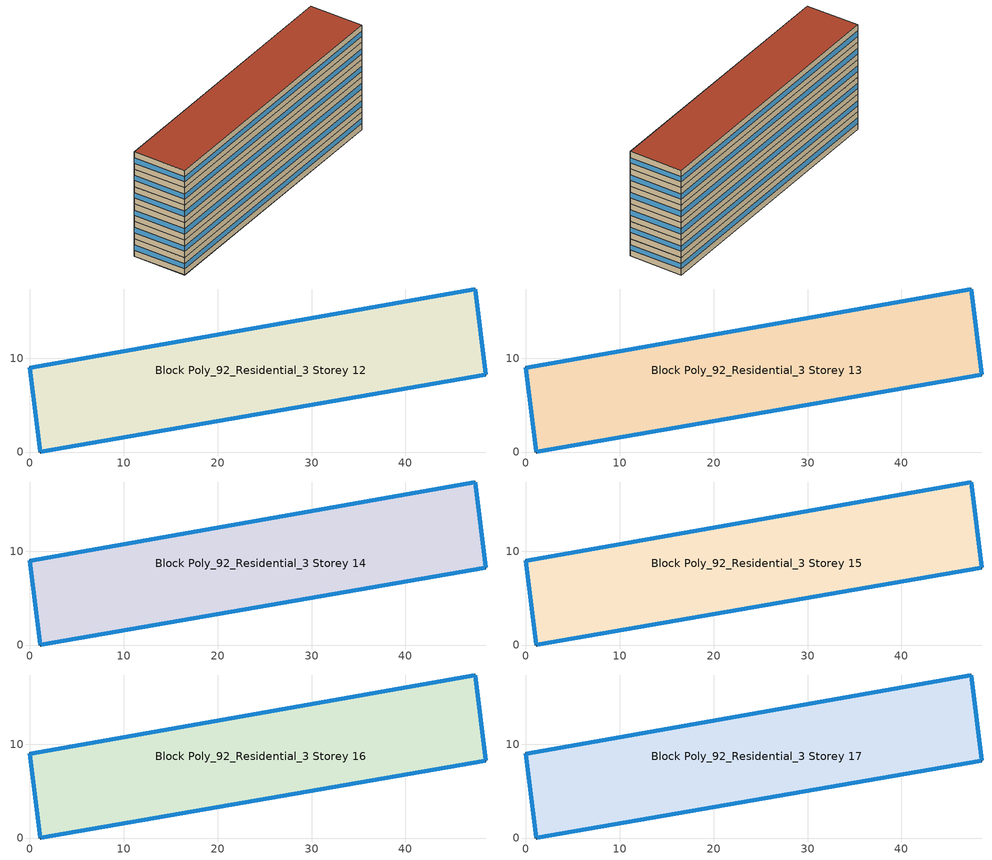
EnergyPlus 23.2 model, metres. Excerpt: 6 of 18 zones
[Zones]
Block Poly_92_Residential_3 Storey 12
 floor to Block Poly_92_Residential_3 Storey 11 (HSCWZ_Residential_2015_FloorSlab): 47.42,17.36 48.54,8.26 1.12,0 0,8.99 z36
 wall outside (HSCWZ_Residential_2015_ExtWall): 48.54,8.26 47.42,17.36 0,8.99 1.12,0 48.54,8.26 z36:39
 window (HSCWZ_Residential_2015_Win): 48.54,8.26 47.42,17.36 / 47.4,17.36 0.02,9 / 0,8.99 1.12,0 / 1.15,0 48.52,8.25 z37.05:37.95
Block Poly_92_Residential_3 Storey 13
 floor to Block Poly_92_Residential_3 Storey 12 (HSCWZ_Residential_2015_FloorSlab): 47.42,17.36 48.54,8.26 1.12,0 0,8.99 z39
 wall outside (HSCWZ_Residential_2015_ExtWall): 48.54,8.26 47.42,17.36 0,8.99 1.12,0 48.54,8.26 z39:42
 window (HSCWZ_Residential_2015_Win): 48.54,8.26 47.42,17.36 / 47.4,17.36 0.02,9 / 0,8.99 1.12,0 / 1.15,0 48.52,8.25 z40.05:40.95
Block Poly_92_Residential_3 Storey 14
 floor to Block Poly_92_Residential_3 Storey 13 (HSCWZ_Residential_2015_FloorSlab): 47.42,17.36 48.54,8.26 1.12,0 0,8.99 z42
 wall outside (HSCWZ_Residential_2015_ExtWall): 48.54,8.26 47.42,17.36 0,8.99 1.12,0 48.54,8.26 z42:45
 window (HSCWZ_Residential_2015_Win): 48.54,8.26 47.42,17.36 / 47.4,17.36 0.02,9 / 0,8.99 1.12,0 / 1.15,0 48.52,8.25 z43.05:43.95
Block Poly_92_Residential_3 Storey 15
 floor to Block Poly_92_Residential_3 Storey 14 (HSCWZ_Residential_2015_FloorSlab): 47.42,17.36 48.54,8.26 1.12,0 0,8.99 z45
 wall outside (HSCWZ_Residential_2015_ExtWall): 48.54,8.26 47.42,17.36 0,8.99 1.12,0 48.54,8.26 z45:48
 window (HSCWZ_Residential_2015_Win): 48.54,8.26 47.42,17.36 / 47.4,17.36 0.02,9 / 0,8.99 1.12,0 / 1.15,0 48.52,8.25 z46.05:46.95
Block Poly_92_Residential_3 Storey 16
 floor to Block Poly_92_Residential_3 Storey 15 (HSCWZ_Residential_2015_FloorSlab): 47.42,17.36 48.54,8.26 1.12,0 0,8.99 z48
 wall outside (HSCWZ_Residential_2015_ExtWall): 48.54,8.26 47.42,17.36 0,8.99 1.12,0 48.54,8.26 z48:51
 window (HSCWZ_Residential_2015_Win): 48.54,8.26 47.42,17.36 / 47.4,17.36 0.02,9 / 0,8.99 1.12,0 / 1.15,0 48.52,8.25 z49.05:49.95
Block Poly_92_Residential_3 Storey 17
 floor to Block Poly_92_Residential_3 Storey 16 (HSCWZ_Residential_2015_FloorSlab): 47.42,17.36 48.54,8.26 1.12,0 0,8.99 z51
 wall outside (HSCWZ_Residential_2015_ExtWall): 48.54,8.26 47.42,17.36 0,8.99 1.12,0 48.54,8.26 z51:54
 window (HSCWZ_Residential_2015_Win): 48.54,8.26 47.42,17.36 / 47.4,17.36 0.02,9 / 0,8.99 1.12,0 / 1.15,0 48.52,8.25 z52.05:52.95
 roof outside (HSCWZ_Residential_2015_Roof): 48.54,8.26 47.42,17.36 0,8.99 1.12,0 z54
[BUILDING]
shang4hai3shi4_Residential_3_2_14_2015: North Axis=0; Terrain=City; Loads Convergence Tolerance Value=0.04; Temperature Convergence Tolerance Value=0.4; Solar Distribution=FullExterior; Maximum Number of Warmup Days=25; Minimum Number of Warmup Days=1
[Material] Thermal Absorptance=0.9; Solar Absorptance=0.7; Visible Absorptance=0.7
Name | Roughness | Thickness | Conductivity | Density | Specific Heat
Concrete | MediumRough | 0.1 | 1.7 | 2240 | 900
Brick | MediumRough | 0.1 | 0.72 | 1920 | 840
Tile | Smooth | 0.02 | 1.3 | 2200 | 900
AsphaltFelt | Smooth | 0.01 | 0.2 | 960 | 1000
[MATERIAL] Roughness=Rough; Conductivity=0.04; Density=40; Specific Heat=1500; Thermal Absorptance=0.9; Solar Absorptance=0.7; Visible Absorptance=0.7
Name | Thickness
Insulation 0.011 | 0.011
Insulation 0.029 | 0.029
Insulation 0.044 | 0.044
[WindowMaterial:SimpleGlazingSystem]
HSCWZ_Residential_2015_Win_material: UFactor=2.475; Solar Heat Gain Coefficient=0.4025
[Construction]
HSCWZ_Residential_2015_FloorSlab: Tile, Concrete, Insulation 0.044, Concrete, Tile
HSCWZ_Residential_2015_Win: HSCWZ_Residential_2015_Win_material
[CONSTRUCTION]
HSCWZ_Residential_2015_Roof: AsphaltFelt, Concrete, Insulation 0.029
HSCWZ_Residential_2015_ExtWall: Brick, Concrete, Insulation 0.011
[ZONE] Type=1; Multiplier=1; Ceiling Height=autocalculate; Volume=autocalculate; Floor Area=autocalculate; Part of Total Floor Area=Yes
Block Poly_92_Residential_3 Storey 12; Block Poly_92_Residential_3 Storey 13; Block Poly_92_Residential_3 Storey 14; Block Poly_92_Residential_3 Storey 15; Block Poly_92_Residential_3 Storey 16; Block Poly_92_Residential_3 Storey 17
[PEOPLE] Number of People Schedule=People_Schedule; Number of People Calculation Method=Area/Person; Floor Area per Person=33; Fraction Radiant=0.3; Sensible Heat Fraction=autocalculate; Activity Level Schedule=CN_GenericActivityLevel; Carbon Dioxide Generation Rate=3.82e-08; Enable ASHRAE 55 Comfort Warnings=No; Mean Radiant Temperature Calculation Type=ZoneAveraged; Clothing Insulation Calculation Method=ClothingInsulationSchedule; Cold Stress Temperature Threshold=15.56; Heat Stress Temperature Threshold=30
Name | Zone or ZoneList or Space or SpaceList
People_Block Poly_92_Residential_3 Storey 12 | Block Poly_92_Residential_3 Storey 12
People_Block Poly_92_Residential_3 Storey 13 | Block Poly_92_Residential_3 Storey 13
People_Block Poly_92_Residential_3 Storey 14 | Block Poly_92_Residential_3 Storey 14
People_Block Poly_92_Residential_3 Storey 15 | Block Poly_92_Residential_3 Storey 15
People_Block Poly_92_Residential_3 Storey 16 | Block Poly_92_Residential_3 Storey 16
People_Block Poly_92_Residential_3 Storey 17 | Block Poly_92_Residential_3 Storey 17
[LIGHTS] Schedule=Lights_Schedule; Design Level Calculation Method=Watts/Area; Watts per Zone Floor Area=6; Return Air Fraction=0; Fraction Radiant=0; Fraction Visible=0; Fraction Replaceable=1; EndUse Subcategory=General; Return Air Fraction Calculated from Plenum Temperature=No; Return Air Fraction Function of Plenum Temperature Coefficient 1=0; Return Air Fraction Function of Plenum Temperature Coefficient 2=0
Name | Zone or ZoneList or Space or SpaceList
Lights_Block Poly_92_Residential_3 Storey 12 | Block Poly_92_Residential_3 Storey 12
Lights_Block Poly_92_Residential_3 Storey 13 | Block Poly_92_Residential_3 Storey 13
Lights_Block Poly_92_Residential_3 Storey 14 | Block Poly_92_Residential_3 Storey 14
Lights_Block Poly_92_Residential_3 Storey 15 | Block Poly_92_Residential_3 Storey 15
Lights_Block Poly_92_Residential_3 Storey 16 | Block Poly_92_Residential_3 Storey 16
Lights_Block Poly_92_Residential_3 Storey 17 | Block Poly_92_Residential_3 Storey 17
[ELECTRICEQUIPMENT] Schedule=ElectricEquipment_Schedule; Design Level Calculation Method=Watts/Area; Watts per Zone Floor Area=3.5; Fraction Latent=0; Fraction Radiant=0; Fraction Lost=0; EndUse Subcategory=General
Name | Zone or ZoneList or Space or SpaceList
ElectricEquipment_Block Poly_92_Residential_3 Storey 12 | Block Poly_92_Residential_3 Storey 12
ElectricEquipment_Block Poly_92_Residential_3 Storey 13 | Block Poly_92_Residential_3 Storey 13
ElectricEquipment_Block Poly_92_Residential_3 Storey 14 | Block Poly_92_Residential_3 Storey 14
ElectricEquipment_Block Poly_92_Residential_3 Storey 15 | Block Poly_92_Residential_3 Storey 15
ElectricEquipment_Block Poly_92_Residential_3 Storey 16 | Block Poly_92_Residential_3 Storey 16
ElectricEquipment_Block Poly_92_Residential_3 Storey 17 | Block Poly_92_Residential_3 Storey 17
[ZONEINFILTRATION:DESIGNFLOWRATE] Schedule=AirEx_ConditionedTime_Schedule; Design Flow Rate Calculation Method=AirChanges/Hour; Air Changes per Hour=1; Constant Term Coefficient=1; Temperature Term Coefficient=0; Velocity Term Coefficient=0; Velocity Squared Term Coefficient=0
Name | Zone or ZoneList or Space or SpaceList
Infil 13 | Block Poly_92_Residential_3 Storey 12
Infil 14 | Block Poly_92_Residential_3 Storey 13
Infil 15 | Block Poly_92_Residential_3 Storey 14
Infil 16 | Block Poly_92_Residential_3 Storey 15
Infil 17 | Block Poly_92_Residential_3 Storey 16
Infil 18 | Block Poly_92_Residential_3 Storey 17
[HVACTEMPLATE:ZONE:IDEALLOADSAIRSYSTEM] Template Thermostat=HVACTemp; System Availability Schedule=HVAC_ConditionedTime_Schedule; Maximum Heating Supply Air Temperature=50; Minimum Cooling Supply Air Temperature=13; Maximum Heating Supply Air Humidity Ratio=0.0156; Minimum Cooling Supply Air Humidity Ratio=0.0077; Heating Limit=NoLimit; Cooling Limit=NoLimit; Heating Availability Schedule=Heating_Period_Schedule; Cooling Availability Schedule=Cooling_Period_Schedule; Dehumidification Control Type=ConstantSensibleHeatRatio; Cooling Sensible Heat Ratio=0.7; Dehumidification Setpoint=60; Humidification Control Type=None; Humidification Setpoint=30; Outdoor Air Method=None; Outdoor Air Flow Rate per Person=0.00944; Outdoor Air Flow Rate per Zone Floor Area=0; Outdoor Air Flow Rate per Zone=0; Demand Controlled Ventilation Type=None; Outdoor Air Economizer Type=NoEconomizer; Heat Recovery Type=None; Sensible Heat Recovery Effectiveness=0.7; Latent Heat Recovery Effectiveness=0.65
Block Poly_92_Residential_3 Storey 12; Block Poly_92_Residential_3 Storey 13; Block Poly_92_Residential_3 Storey 14; Block Poly_92_Residential_3 Storey 15; Block Poly_92_Residential_3 Storey 16; Block Poly_92_Residential_3 Storey 17
[SCHEDULE:COMPACT]
People_Schedule: Through: 12/31, For: Weekdays, Until: 06:00, 0.98, Until: 07:00, 0.85, Until: 08:00, 0.65, Until: 17:00, 0.1, Until: 19:00, 0.75, Until: 22:00, 0.9, Until: 24:00, 0.95, For: AllOtherDays, Until: 09:00, 0.95, Until: 18:00, 0.6, Until: 24:00, 0.9
Lights_Schedule: Through: 12/31, For: AllDays, Until: 19:00, 0, Until: 24:00, 1
ElectricEquipment_Schedule: Through: 12/31, For: AllDays, Until: 12:00, 0.23, Until: 14:00, 0.69, Until: 20:00, 0.23, Until: 24:00, 1
Heating_Period_Schedule: Through: 04/15, For: AllDays, Until: 24:00, 1, Through: 11/01, For: AllDays, Until: 24:00, 0, Through: 12/31, For: AllDays, Until: 24:00, 1
Cooling_Period_Schedule: Through: 04/15, For: AllDays, Until: 24:00, 0, Through: 10/31, For: AllDays, Until: 24:00, 1, Through: 12/31, For: AllDays, Until: 24:00, 0
HVAC_ConditionedTime_Schedule: Through: 12/31, For: Weekdays, Until: 07:00, 1, Until: 19:00, 0, Until: 24:00, 1, For: AllOtherDays, Until: 24:00, 1
AirEx_ConditionedTime_Schedule: Through: 12/31, For: Weekdays, Until: 08:00, 0.5, Until: 17:00, 0, Until: 24:00, 0.5, For: AllOtherDays, Until: 24:00, 0.5
CN_GenericActivityLevel: Through: 12/31, For: Weekdays, Until: 08:00, 80, Until: 18:00, 120, Until: 24:00, 80, For: AllOtherDays, Until: 24:00, 80
